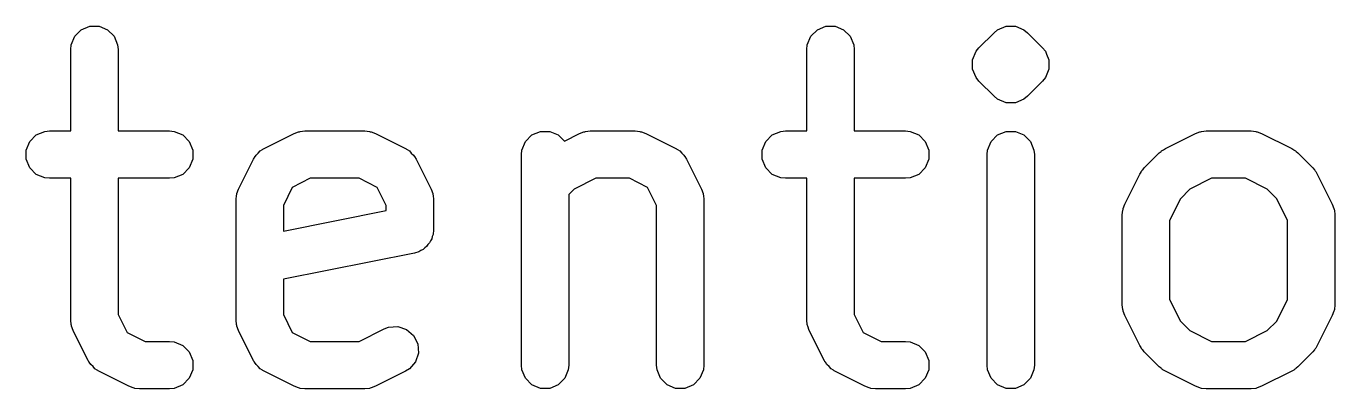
# Model space of a CAD drawing. Header units: millimetres. Extents: x 129 to 276, y -185 to -58.
# Drawn here: x 167.474 to 171.623, y -156.03 to -154.881 of the extents above; entities that cross this region are included whole.
import ezdxf

# ---------------------------------------------------------------- set-up
doc = ezdxf.new("R2010")
doc.units = ezdxf.units.MM
doc.layers.add('F.Fab', color=9, linetype='CONTINUOUS', true_color=0xafafaf)

msp = doc.modelspace()

# ---------------------------------------------------------------- linework, layer by layer
at = {"layer": 'F.Fab', "linetype": 'CONTINUOUS'}
for p, q in [((167.628115, -154.913151), (167.648807, -154.892459)), ((167.648807, -154.892459), (167.675843, -154.88126)), ((167.675843, -154.88126), (167.705107, -154.88126)), ((167.705107, -154.88126), (167.732143, -154.892459)), ((167.732143, -154.892459), (167.752835, -154.913151)), ((169.961449, -154.913151), (169.982141, -154.892459)), ((169.982141, -154.892459), (170.009177, -154.88126)), ((170.009177, -154.88126), (170.038441, -154.88126)), ((170.038441, -154.88126), (170.065477, -154.892459)), ((170.065477, -154.892459), (170.086169, -154.913151)), ((170.494586, -154.949405), (170.542205, -154.901786)), ((170.542205, -154.901786), (170.55357, -154.892459)), ((170.55357, -154.892459), (170.580606, -154.88126)), ((170.580606, -154.88126), (170.609869, -154.88126)), ((170.609869, -154.88126), (170.60987, -154.88126)), ((170.60987, -154.88126), (170.636906, -154.892459)), ((170.636906, -154.892459), (170.648271, -154.901786)), ((170.648271, -154.901786), (170.69589, -154.949405)), ((167.615475, -154.954819), (167.616916, -154.940187)), ((167.616916, -154.940187), (167.628115, -154.913151)), ((167.752835, -154.913151), (167.764034, -154.940187)), ((167.764034, -154.940187), (167.765475, -154.954819)), ((169.948809, -154.954819), (169.95025, -154.940187)), ((169.95025, -154.940187), (169.961449, -154.913151)), ((170.086169, -154.913151), (170.097368, -154.940187)), ((170.097368, -154.940187), (170.098809, -154.954819)), ((167.615475, -155.213152), (167.615475, -154.954819)), ((167.765475, -154.954819), (167.765475, -155.213152)), ((169.948809, -155.213152), (169.948809, -154.954819)), ((170.098809, -154.954819), (170.098809, -155.213152)), ((170.47406, -154.987807), (170.485259, -154.96077)), ((170.47406, -155.017069), (170.47406, -154.987807)), ((170.485259, -154.96077), (170.494586, -154.949405)), ((170.69589, -154.949405), (170.705217, -154.96077)), ((170.705217, -154.96077), (170.708813, -154.969451)), ((170.708813, -154.969451), (170.716416, -154.987807)), ((170.716416, -154.987807), (170.716416, -155.01707)), ((170.485259, -155.044106), (170.47406, -155.017069)), ((170.716416, -155.01707), (170.705217, -155.044106)), ((170.494586, -155.055471), (170.485259, -155.044106)), ((170.542205, -155.10309), (170.494586, -155.055471)), ((170.69589, -155.055471), (170.648271, -155.10309)), ((170.705217, -155.044106), (170.69589, -155.055471)), ((170.55357, -155.112417), (170.542205, -155.10309)), ((170.580606, -155.123616), (170.55357, -155.112417)), ((170.636906, -155.112417), (170.60987, -155.123616)), ((170.648271, -155.10309), (170.636906, -155.112417)), ((170.580607, -155.123616), (170.580606, -155.123616)), ((170.609869, -155.123616), (170.580607, -155.123616)), ((170.60987, -155.123616), (170.609869, -155.123616)), ((167.485258, -155.246484), (167.50595, -155.225792)), ((167.50595, -155.225792), (167.532986, -155.214593)), ((167.532986, -155.214593), (167.547618, -155.213152)), ((167.547618, -155.213152), (167.615475, -155.213152)), ((167.765475, -155.213152), (167.92857, -155.213152)), ((167.92857, -155.213152), (167.943202, -155.214593)), ((167.943202, -155.214593), (167.970238, -155.225792)), ((167.970238, -155.225792), (167.99093, -155.246484)), ((168.228363, -155.268689), (168.323601, -155.22107)), ((168.323601, -155.22107), (168.337332, -155.215815)), ((168.337332, -155.215815), (168.340021, -155.215623)), ((168.340021, -155.215623), (168.34251, -155.214593)), ((168.34251, -155.214593), (168.357142, -155.213152)), ((168.357142, -155.213152), (168.547618, -155.213152)), ((168.547618, -155.213152), (168.56225, -155.214593)), ((168.56225, -155.214593), (168.564739, -155.215624)), ((168.564739, -155.215624), (168.567427, -155.215815)), ((168.567427, -155.215815), (168.581159, -155.22107)), ((168.581159, -155.22107), (168.676397, -155.268689)), ((169.056687, -155.246484), (169.077379, -155.225792)), ((169.077379, -155.225792), (169.104415, -155.214593)), ((169.104415, -155.214593), (169.133679, -155.214593)), ((169.133679, -155.214593), (169.160715, -155.225792)), ((169.160715, -155.225792), (169.180116, -155.245193)), ((169.180116, -155.245193), (169.228363, -155.22107)), ((169.228363, -155.22107), (169.242094, -155.215815)), ((169.242094, -155.215815), (169.244783, -155.215623)), ((169.244783, -155.215623), (169.247272, -155.214593)), ((169.247272, -155.214593), (169.261904, -155.213152)), ((169.261904, -155.213152), (169.404761, -155.213152)), ((169.404761, -155.213152), (169.419393, -155.214593)), ((169.419393, -155.214593), (169.421882, -155.215624)), ((169.421882, -155.215624), (169.42457, -155.215815)), ((169.42457, -155.215815), (169.438302, -155.22107)), ((169.438302, -155.22107), (169.53354, -155.268689)), ((169.818592, -155.246484), (169.839284, -155.225792)), ((169.839284, -155.225792), (169.86632, -155.214593)), ((169.86632, -155.214593), (169.880952, -155.213152)), ((169.880952, -155.213152), (169.948809, -155.213152)), ((170.098809, -155.213152), (170.261904, -155.213152)), ((170.261904, -155.213152), (170.276536, -155.214593)), ((170.276536, -155.214593), (170.303572, -155.225792)), ((170.303572, -155.225792), (170.324264, -155.246484)), ((170.532878, -155.246484), (170.55357, -155.225792)), ((170.55357, -155.225792), (170.580606, -155.214593)), ((170.580606, -155.214593), (170.60987, -155.214593)), ((170.60987, -155.214593), (170.636906, -155.225792)), ((170.636906, -155.225792), (170.657598, -155.246484)), ((171.085506, -155.268689), (171.180744, -155.22107)), ((171.180744, -155.22107), (171.194475, -155.215815)), ((171.194475, -155.215815), (171.197164, -155.215623)), ((171.197164, -155.215623), (171.199653, -155.214593)), ((171.199653, -155.214593), (171.214285, -155.213152)), ((171.214285, -155.213152), (171.357142, -155.213152)), ((171.357142, -155.213152), (171.371774, -155.214593)), ((171.371774, -155.214593), (171.374263, -155.215624)), ((171.374263, -155.215624), (171.376951, -155.215815)), ((171.376951, -155.215815), (171.390683, -155.22107)), ((171.390683, -155.22107), (171.485921, -155.268689)), ((167.474059, -155.27352), (167.485258, -155.246484)), ((167.474059, -155.302784), (167.474059, -155.27352)), ((167.99093, -155.246484), (168.002129, -155.27352)), ((168.002129, -155.27352), (168.002129, -155.302784)), ((168.209758, -155.283625), (168.21592, -155.276521)), ((168.21592, -155.276521), (168.223325, -155.271859)), ((168.223325, -155.271859), (168.224762, -155.270614)), ((168.224762, -155.270614), (168.225915, -155.270229)), ((168.225915, -155.270229), (168.228363, -155.268689)), ((168.676397, -155.268689), (168.678844, -155.270229)), ((168.678844, -155.270229), (168.679998, -155.270614)), ((168.679998, -155.270614), (168.681434, -155.271859)), ((168.681434, -155.271859), (168.68884, -155.276521)), ((168.68884, -155.276521), (168.695001, -155.283625)), ((169.044047, -155.288152), (169.045488, -155.27352)), ((169.045488, -155.27352), (169.056687, -155.246484)), ((169.53354, -155.268689), (169.535987, -155.270229)), ((169.535987, -155.270229), (169.537141, -155.270614)), ((169.537141, -155.270614), (169.538577, -155.271859)), ((169.538577, -155.271859), (169.545983, -155.276521)), ((169.545983, -155.276521), (169.552144, -155.283625)), ((169.807393, -155.27352), (169.818592, -155.246484)), ((169.807393, -155.302784), (169.807393, -155.27352)), ((170.324264, -155.246484), (170.335463, -155.27352)), ((170.335463, -155.27352), (170.335463, -155.302784)), ((170.520238, -155.288152), (170.521679, -155.27352)), ((170.521679, -155.27352), (170.532878, -155.246484)), ((170.657598, -155.246484), (170.668797, -155.27352)), ((170.668797, -155.27352), (170.670238, -155.288152)), ((171.066014, -155.282738), (171.071763, -155.278019)), ((171.071763, -155.278019), (171.073063, -155.276521)), ((171.073063, -155.276521), (171.075322, -155.275099)), ((171.075322, -155.275099), (171.077379, -155.273411)), ((171.077379, -155.273411), (171.079206, -155.272653)), ((171.079206, -155.272653), (171.085506, -155.268689)), ((171.485921, -155.268689), (171.49222, -155.272653)), ((171.49222, -155.272653), (171.494048, -155.273411)), ((171.494048, -155.273411), (171.496104, -155.275099)), ((171.496104, -155.275099), (171.498364, -155.276521)), ((171.498364, -155.276521), (171.499663, -155.278019)), ((171.499663, -155.278019), (171.505413, -155.282738)), ((167.485258, -155.32982), (167.474059, -155.302784)), ((168.002129, -155.302784), (167.99093, -155.32982)), ((168.147203, -155.397468), (168.194822, -155.30223)), ((168.194822, -155.30223), (168.196362, -155.299782)), ((168.196362, -155.299782), (168.196747, -155.298629)), ((168.196747, -155.298629), (168.197992, -155.297192)), ((168.197992, -155.297192), (168.202654, -155.289787)), ((168.202654, -155.289787), (168.209758, -155.283625)), ((168.695001, -155.283625), (168.702106, -155.289787)), ((168.702106, -155.289787), (168.706767, -155.297192)), ((168.706767, -155.297192), (168.708013, -155.298629)), ((168.708013, -155.298629), (168.708397, -155.299782)), ((168.708397, -155.299782), (168.709938, -155.30223)), ((168.709938, -155.30223), (168.757557, -155.397468)), ((169.044047, -155.954819), (169.044047, -155.288152)), ((169.552144, -155.283625), (169.559249, -155.289787)), ((169.559249, -155.289787), (169.56391, -155.297192)), ((169.56391, -155.297192), (169.565156, -155.298629)), ((169.565156, -155.298629), (169.56554, -155.299782)), ((169.56554, -155.299782), (169.567081, -155.30223)), ((169.567081, -155.30223), (169.6147, -155.397468)), ((169.818592, -155.32982), (169.807393, -155.302784)), ((170.335463, -155.302784), (170.324264, -155.32982)), ((170.520238, -155.954819), (170.520238, -155.288152)), ((170.670238, -155.288152), (170.670238, -155.954819)), ((171.018395, -155.330357), (171.066014, -155.282738)), ((171.505413, -155.282738), (171.553032, -155.330357)), ((167.50595, -155.350512), (167.485258, -155.32982)), ((167.532986, -155.361711), (167.50595, -155.350512)), ((167.547618, -155.363152), (167.532986, -155.361711)), ((167.615475, -155.363152), (167.547618, -155.363152)), ((167.615475, -155.811961), (167.615475, -155.363152)), ((167.92857, -155.363152), (167.765475, -155.363152)), ((167.765475, -155.363152), (167.765475, -155.794256)), ((167.943202, -155.361711), (167.92857, -155.363152)), ((167.970238, -155.350512), (167.943202, -155.361711)), ((167.99093, -155.32982), (167.970238, -155.350512)), ((168.374847, -155.363152), (168.317805, -155.391672)), ((168.529913, -155.363152), (168.374847, -155.363152)), ((168.586954, -155.391672), (168.529913, -155.363152)), ((169.279609, -155.363152), (169.211093, -155.39741)), ((169.387056, -155.363152), (169.279609, -155.363152)), ((169.444097, -155.391672), (169.387056, -155.363152)), ((169.839284, -155.350512), (169.818592, -155.32982)), ((169.86632, -155.361711), (169.839284, -155.350512)), ((169.880952, -155.363152), (169.86632, -155.361711)), ((169.948809, -155.363152), (169.880952, -155.363152)), ((169.948809, -155.811961), (169.948809, -155.363152)), ((170.261904, -155.363152), (170.098809, -155.363152)), ((170.098809, -155.363152), (170.098809, -155.794256)), ((170.276536, -155.361711), (170.261904, -155.363152)), ((170.303572, -155.350512), (170.276536, -155.361711)), ((170.324264, -155.32982), (170.303572, -155.350512)), ((170.956727, -155.445087), (171.004346, -155.349849)), ((171.004346, -155.349849), (171.00831, -155.343549)), ((171.00831, -155.343549), (171.009068, -155.341722)), ((171.009068, -155.341722), (171.010756, -155.339665)), ((171.010756, -155.339665), (171.012178, -155.337406)), ((171.012178, -155.337406), (171.013676, -155.336106)), ((171.013676, -155.336106), (171.018395, -155.330357)), ((171.23199, -155.363152), (171.163474, -155.39741)), ((171.339437, -155.363152), (171.23199, -155.363152)), ((171.407953, -155.39741), (171.339437, -155.363152)), ((171.553032, -155.330357), (171.55775, -155.336106)), ((171.55775, -155.336106), (171.559249, -155.337406)), ((171.559249, -155.337406), (171.56067, -155.339665)), ((171.56067, -155.339665), (171.562359, -155.341722)), ((171.562359, -155.341722), (171.563116, -155.343549)), ((171.563116, -155.343549), (171.567081, -155.349849)), ((171.567081, -155.349849), (171.6147, -155.445087)), ((168.141948, -155.4112), (168.147203, -155.397468)), ((168.317805, -155.391672), (168.289285, -155.448714)), ((168.615475, -155.448714), (168.586954, -155.391672)), ((168.757557, -155.397468), (168.762812, -155.411199)), ((169.211093, -155.39741), (169.194047, -155.414456)), ((169.472618, -155.448714), (169.444097, -155.391672)), ((169.6147, -155.397468), (169.619955, -155.411199)), ((171.163474, -155.39741), (171.133067, -155.427817)), ((171.43836, -155.427817), (171.407953, -155.39741)), ((168.139285, -155.431009), (168.140726, -155.416377)), ((168.139285, -155.811961), (168.139285, -155.431009)), ((168.140726, -155.416377), (168.141757, -155.413887)), ((168.141757, -155.413887), (168.141948, -155.4112)), ((168.762812, -155.411199), (168.763003, -155.413888)), ((168.763003, -155.413888), (168.764034, -155.416377)), ((168.764034, -155.416377), (168.765475, -155.431009)), ((168.765475, -155.431009), (168.765475, -155.526247)), ((169.194047, -155.414456), (169.194047, -155.954819)), ((169.619955, -155.411199), (169.620146, -155.413888)), ((169.620146, -155.413888), (169.621177, -155.416377)), ((169.621177, -155.416377), (169.622618, -155.431009)), ((169.622618, -155.431009), (169.622618, -155.954819)), ((170.951472, -155.458819), (170.956727, -155.445087)), ((171.133067, -155.427817), (171.098809, -155.496333)), ((171.472618, -155.496333), (171.43836, -155.427817)), ((171.6147, -155.445087), (171.619955, -155.458818)), ((168.289285, -155.448714), (168.289285, -155.529999)), ((168.289285, -155.529999), (168.615475, -155.464762)), ((168.615475, -155.464762), (168.615475, -155.448714)), ((169.472618, -155.954819), (169.472618, -155.448714)), ((170.948809, -155.478628), (170.95025, -155.463996)), ((170.948809, -155.764342), (170.948809, -155.478628)), ((170.95025, -155.463996), (170.951281, -155.461506)), ((170.951281, -155.461506), (170.951472, -155.458819)), ((171.619955, -155.458818), (171.620146, -155.461507)), ((171.620146, -155.461507), (171.621177, -155.463996)), ((171.621177, -155.463996), (171.622618, -155.478628)), ((171.622618, -155.478628), (171.622618, -155.764342)), ((168.765475, -155.526247), (168.764034, -155.540879)), ((171.098809, -155.496333), (171.098809, -155.746637)), ((171.472618, -155.746637), (171.472618, -155.496333)), ((168.752835, -155.567915), (168.747637, -155.573113)), ((168.755678, -155.561051), (168.752835, -155.567915)), ((168.759795, -155.554876), (168.755678, -155.561051)), ((168.76122, -155.54767), (168.759795, -155.554876)), ((168.764034, -155.540879), (168.76122, -155.54767)), ((168.705183, -155.599791), (168.289285, -155.68297)), ((168.719249, -155.595508), (168.705183, -155.599791)), ((168.725354, -155.591419), (168.719249, -155.595508)), ((168.732143, -155.588607), (168.725354, -155.591419)), ((168.737395, -155.583354), (168.732143, -155.588607)), ((168.743563, -155.579224), (168.737395, -155.583354)), ((168.747637, -155.573113), (168.743563, -155.579224)), ((168.289285, -155.68297), (168.289285, -155.794256)), ((170.95025, -155.778974), (170.948809, -155.764342)), ((171.098809, -155.746637), (171.133067, -155.815153)), ((171.438359, -155.815153), (171.472618, -155.746637)), ((171.622618, -155.764342), (171.621177, -155.778974)), ((167.616916, -155.826593), (167.615475, -155.811961)), ((167.765475, -155.794256), (167.793995, -155.851298)), ((168.140726, -155.826593), (168.139285, -155.811961)), ((168.289285, -155.794256), (168.317805, -155.851298)), ((169.95025, -155.826593), (169.948809, -155.811961)), ((170.098809, -155.794256), (170.127329, -155.851298)), ((170.951281, -155.781463), (170.95025, -155.778974)), ((170.951472, -155.784151), (170.951281, -155.781463)), ((170.956727, -155.797883), (170.951472, -155.784151)), ((171.004346, -155.893121), (170.956727, -155.797883)), ((171.133067, -155.815153), (171.163474, -155.845561)), ((171.407952, -155.845561), (171.438359, -155.815153)), ((171.6147, -155.797883), (171.567081, -155.893121)), ((171.619955, -155.784152), (171.6147, -155.797883)), ((171.620146, -155.781462), (171.619955, -155.784152)), ((171.621177, -155.778974), (171.620146, -155.781462)), ((167.617947, -155.829082), (167.616916, -155.826593)), ((167.618138, -155.83177), (167.617947, -155.829082)), ((167.623393, -155.845502), (167.618138, -155.83177)), ((167.671012, -155.940741), (167.623393, -155.845502)), ((167.793995, -155.851298), (167.851037, -155.879819)), ((168.141757, -155.829082), (168.140726, -155.826593)), ((168.141948, -155.83177), (168.141757, -155.829082)), ((168.147203, -155.845502), (168.141948, -155.83177)), ((168.194822, -155.940741), (168.147203, -155.845502)), ((168.317805, -155.851298), (168.374847, -155.879819)), ((168.529913, -155.879819), (168.609315, -155.840118)), ((168.609315, -155.840118), (168.623046, -155.834863)), ((168.623046, -155.834863), (168.652236, -155.832789)), ((168.652236, -155.832789), (168.679998, -155.842043)), ((168.679998, -155.842043), (168.702105, -155.861216)), ((168.702105, -155.861216), (168.715193, -155.887391)), ((169.951281, -155.829082), (169.95025, -155.826593)), ((169.951472, -155.83177), (169.951281, -155.829082)), ((169.956727, -155.845502), (169.951472, -155.83177)), ((170.004346, -155.940741), (169.956727, -155.845502)), ((170.127329, -155.851298), (170.184371, -155.879819)), ((171.163474, -155.845561), (171.23199, -155.879819)), ((171.339437, -155.879819), (171.407952, -155.845561)), ((167.851037, -155.879819), (167.92857, -155.879819)), ((167.92857, -155.879819), (167.943202, -155.88126)), ((167.943202, -155.88126), (167.970238, -155.892459)), ((167.970238, -155.892459), (167.99093, -155.913151)), ((168.374847, -155.879819), (168.529913, -155.879819)), ((168.715193, -155.887391), (168.717267, -155.916581)), ((170.184371, -155.879819), (170.261904, -155.879819)), ((170.261904, -155.879819), (170.276536, -155.88126)), ((170.276536, -155.88126), (170.303572, -155.892459)), ((170.303572, -155.892459), (170.324264, -155.913151)), ((171.008309, -155.899417), (171.004346, -155.893121)), ((171.009067, -155.901247), (171.008309, -155.899417)), ((171.010756, -155.903305), (171.009067, -155.901247)), ((171.23199, -155.879819), (171.339437, -155.879819)), ((171.56236, -155.901247), (171.56067, -155.903305)), ((171.563117, -155.899417), (171.56236, -155.901247)), ((171.567081, -155.893121), (171.563117, -155.899417)), ((167.672552, -155.943187), (167.671012, -155.940741)), ((167.672937, -155.944342), (167.672552, -155.943187)), ((167.99093, -155.913151), (168.002129, -155.940187)), ((168.002129, -155.940187), (168.002129, -155.969451)), ((168.196362, -155.943187), (168.194822, -155.940741)), ((168.196747, -155.944342), (168.196362, -155.943187)), ((168.717267, -155.916581), (168.708013, -155.944342)), ((170.005886, -155.943187), (170.004346, -155.940741)), ((170.006271, -155.944342), (170.005886, -155.943187)), ((170.324264, -155.913151), (170.335463, -155.940187)), ((170.335463, -155.940187), (170.335463, -155.969451)), ((171.012178, -155.905564), (171.010756, -155.903305)), ((171.013676, -155.906863), (171.012178, -155.905564)), ((171.018394, -155.912612), (171.013676, -155.906863)), ((171.066013, -155.960232), (171.018394, -155.912612)), ((171.553032, -155.912613), (171.505414, -155.960232)), ((171.55775, -155.906863), (171.553032, -155.912613)), ((171.559249, -155.905564), (171.55775, -155.906863)), ((171.56067, -155.903305), (171.559249, -155.905564)), ((167.674183, -155.945779), (167.672937, -155.944342)), ((167.678844, -155.953183), (167.674183, -155.945779)), ((167.685946, -155.959342), (167.678844, -155.953183)), ((167.69211, -155.96645), (167.685946, -155.959342)), ((167.699515, -155.971111), (167.69211, -155.96645)), ((167.700952, -155.972357), (167.699515, -155.971111)), ((167.702105, -155.972741), (167.700952, -155.972357)), ((167.704553, -155.974282), (167.702105, -155.972741)), ((167.799791, -156.021901), (167.704553, -155.974282)), ((168.002129, -155.969451), (167.99093, -155.996487)), ((168.197993, -155.945779), (168.196747, -155.944342)), ((168.202654, -155.953183), (168.197993, -155.945779)), ((168.209756, -155.959342), (168.202654, -155.953183)), ((168.21592, -155.96645), (168.209756, -155.959342)), ((168.223325, -155.971111), (168.21592, -155.96645)), ((168.224762, -155.972357), (168.223325, -155.971111)), ((168.225915, -155.972741), (168.224762, -155.972357)), ((168.228363, -155.974282), (168.225915, -155.972741)), ((168.323601, -156.021901), (168.228363, -155.974282)), ((168.676397, -155.974282), (168.581159, -156.021901)), ((168.68884, -155.96645), (168.676397, -155.974282)), ((168.708013, -155.944342), (168.68884, -155.96645)), ((169.045488, -155.969451), (169.044047, -155.954819)), ((169.056687, -155.996487), (169.045488, -155.969451)), ((169.192606, -155.969451), (169.181407, -155.996487)), ((169.194047, -155.954819), (169.192606, -155.969451)), ((169.474059, -155.969451), (169.472618, -155.954819)), ((169.485258, -155.996487), (169.474059, -155.969451)), ((169.621177, -155.969451), (169.609978, -155.996487)), ((169.622618, -155.954819), (169.621177, -155.969451)), ((170.007517, -155.945779), (170.006271, -155.944342)), ((170.012178, -155.953183), (170.007517, -155.945779)), ((170.01928, -155.959342), (170.012178, -155.953183)), ((170.025444, -155.96645), (170.01928, -155.959342)), ((170.032849, -155.971111), (170.025444, -155.96645)), ((170.034286, -155.972357), (170.032849, -155.971111)), ((170.035439, -155.972741), (170.034286, -155.972357)), ((170.037887, -155.974282), (170.035439, -155.972741)), ((170.133125, -156.021901), (170.037887, -155.974282)), ((170.335463, -155.969451), (170.324264, -155.996487)), ((170.521679, -155.969451), (170.520238, -155.954819)), ((170.532878, -155.996487), (170.521679, -155.969451)), ((170.668797, -155.969451), (170.657598, -155.996487)), ((170.670238, -155.954819), (170.668797, -155.969451)), ((171.071762, -155.96495), (171.066013, -155.960232)), ((171.073063, -155.96645), (171.071762, -155.96495)), ((171.075322, -155.967872), (171.073063, -155.96645)), ((171.077379, -155.96956), (171.075322, -155.967872)), ((171.079206, -155.970317), (171.077379, -155.96956)), ((171.085506, -155.974282), (171.079206, -155.970317)), ((171.180744, -156.021901), (171.085506, -155.974282)), ((171.485921, -155.974282), (171.390683, -156.021901)), ((171.49222, -155.970317), (171.485921, -155.974282)), ((171.494048, -155.96956), (171.49222, -155.970317)), ((171.496104, -155.967872), (171.494048, -155.96956)), ((171.498364, -155.96645), (171.496104, -155.967872)), ((171.499664, -155.96495), (171.498364, -155.96645)), ((171.505414, -155.960232), (171.499664, -155.96495)), ((167.813522, -156.027156), (167.799791, -156.021901)), ((167.816211, -156.027347), (167.813522, -156.027156)), ((167.970238, -156.017179), (167.943202, -156.028378)), ((167.99093, -155.996487), (167.970238, -156.017179)), ((168.337332, -156.027156), (168.323601, -156.021901)), ((168.340021, -156.027347), (168.337332, -156.027156)), ((168.567427, -156.027156), (168.564739, -156.027346)), ((168.581159, -156.021901), (168.567427, -156.027156)), ((169.077379, -156.017179), (169.056687, -155.996487)), ((169.104415, -156.028378), (169.077379, -156.017179)), ((169.160715, -156.017179), (169.133679, -156.028378)), ((169.181407, -155.996487), (169.160715, -156.017179)), ((169.50595, -156.017179), (169.485258, -155.996487)), ((169.532986, -156.028378), (169.50595, -156.017179)), ((169.589286, -156.017179), (169.56225, -156.028378)), ((169.609978, -155.996487), (169.589286, -156.017179)), ((170.146856, -156.027156), (170.133125, -156.021901)), ((170.149545, -156.027347), (170.146856, -156.027156)), ((170.303572, -156.017179), (170.276536, -156.028378)), ((170.324264, -155.996487), (170.303572, -156.017179)), ((170.55357, -156.017179), (170.532878, -155.996487)), ((170.580606, -156.028378), (170.55357, -156.017179)), ((170.636906, -156.017179), (170.60987, -156.028378)), ((170.657598, -155.996487), (170.636906, -156.017179)), ((171.194475, -156.027156), (171.180744, -156.021901)), ((171.197164, -156.027347), (171.194475, -156.027156)), ((171.376951, -156.027156), (171.374263, -156.027346)), ((171.390683, -156.021901), (171.376951, -156.027156)), ((167.8187, -156.028378), (167.816211, -156.027347)), ((167.833332, -156.029819), (167.8187, -156.028378)), ((167.92857, -156.029819), (167.833332, -156.029819)), ((167.943202, -156.028378), (167.92857, -156.029819)), ((168.34251, -156.028378), (168.340021, -156.027347)), ((168.357142, -156.029819), (168.34251, -156.028378)), ((168.547618, -156.029819), (168.357142, -156.029819)), ((168.56225, -156.028378), (168.547618, -156.029819)), ((168.564739, -156.027346), (168.56225, -156.028378)), ((169.133679, -156.028378), (169.104415, -156.028378)), ((169.56225, -156.028378), (169.532986, -156.028378)), ((170.152034, -156.028378), (170.149545, -156.027347)), ((170.166666, -156.029819), (170.152034, -156.028378)), ((170.261904, -156.029819), (170.166666, -156.029819)), ((170.276536, -156.028378), (170.261904, -156.029819)), ((170.60987, -156.028378), (170.580606, -156.028378)), ((171.199653, -156.028378), (171.197164, -156.027347)), ((171.214285, -156.029819), (171.199653, -156.028378)), ((171.357142, -156.029819), (171.214285, -156.029819)), ((171.371774, -156.028378), (171.357142, -156.029819)), ((171.374263, -156.027346), (171.371774, -156.028378))]:
    msp.add_line(p, q, dxfattribs=at)

doc.saveas('drawing.dxf')
